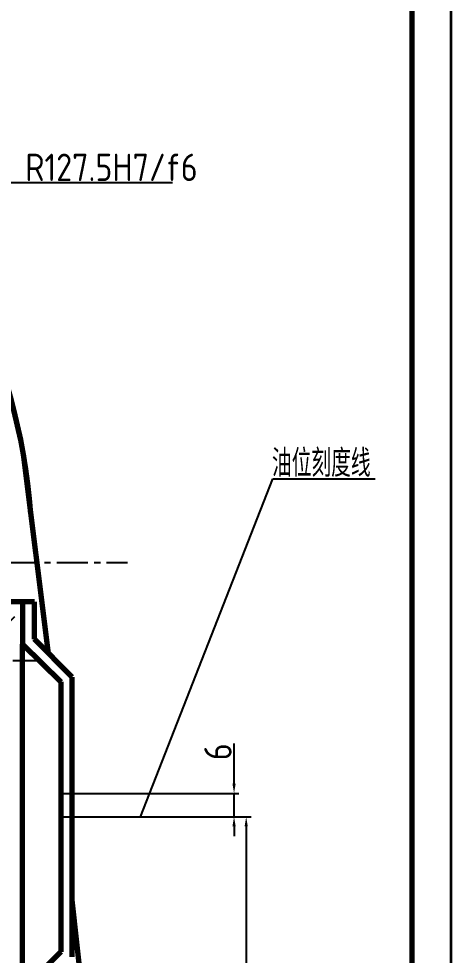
# Model space of a CAD drawing. Header units: millimetres. Extents: x -5 to 3318, y -968 to 297.
# Drawn here: x 3207.5 to 3318, y -411.6 to -172.4 of the extents above; entities that cross this region are included whole.
import ezdxf

# ---------------------------------------------------------------- set-up
doc = ezdxf.new("R2010")
doc.units = ezdxf.units.MM
doc.header["$LTSCALE"] = 0.25
doc.linetypes.add('CENTER', pattern=[50.800000000000004, 31.75, -6.35, 6.35, -6.35])
for name, color, linetype in [('中心线', 1, 'CENTER'), ('剖面线', 5, 'Continuous'), ('标注线', 6, 'Continuous')]:
    doc.layers.add(name, color=color, linetype=linetype)
doc.layers.add('粗实线', color=7, linetype='Continuous', lineweight=70)
doc.layers.add('细实线', color=7, linetype='Continuous', lineweight=35)
doc.styles.add('标注', font='gbenor.shx', dxfattribs={"height": 7, "bigfont": 'gbcbig.shx'})
doc.dimstyles.new('ISO-25', dxfattribs={"dimtxt": 7, "dimasz": 2.5, "dimexe": 1.25, "dimexo": 0.625, "dimtad": 1, "dimtxsty": '标注', "dimcen": 2.5, "dimadec": 0, "dimazin": 0, "dimtfac": 1, "dimtmove": 0, "dimatfit": 3, "dimfxl": 1, "dimarcsym": 0})

# ---------------------------------------------------------------- blocks, each defined once
blk = doc.blocks.new('*D34')
at = {"layer": 'Defpoints', "color": 0, "transparency": 16777216}
for p in [(3218.291860572212, -370.2442520900049), (3218.291860572212, -376.1826920900048), (3262.522539127746, -376.1826920900048)]:
    blk.add_point(p, dxfattribs=at)
at = {"layer": '标注线', "color": 0, "lineweight": -2, "transparency": 16777216}
for p, q in [((3262.522539127746, -367.7442520900049), (3262.522539127746, -357.4670211188761)), ((3218.916860572212, -370.2442520900049), (3263.772539127746, -370.2442520900049)), ((3262.522539127746, -376.1826920900048), (3262.522539127746, -370.2442520900049)), ((3218.916860572212, -376.1826920900048), (3263.772539127746, -376.1826920900048)), ((3262.522539127746, -378.6826920900048), (3262.522539127746, -381.1826920900048))]:
    blk.add_line(p, q, dxfattribs=at)
at = {"layer": '标注线', "color": 0, "transparency": 16777216}
for points in [[(3262.105872461079, -367.7442520900049), (3262.939205794412, -367.7442520900049), (3262.522539127746, -370.2442520900049)], [(3262.105872461079, -378.6826920900048), (3262.939205794412, -378.6826920900048), (3262.522539127746, -376.1826920900048)]]:
    blk.add_solid(points, dxfattribs=at)
at = {"layer": '标注线', "color": 0, "transparency": 16777216, "insert": (3258.397539127746, -359.577913507327), "char_height": 7, "attachment_point": 5, "rotation": 90, "style": '标注'}
blk.add_mtext('6', dxfattribs=at)
blk = doc.blocks.new('*D35')
at = {"layer": 'Defpoints', "color": 0, "transparency": 16777216}
for p in [(3218.916860572212, -376.1826920900048), (3226.556260572212, -471.0869720900049), (3265.62198860437, -471.0869720900049)]:
    blk.add_point(p, dxfattribs=at)
at = {"layer": '标注线', "color": 0, "lineweight": -2, "transparency": 16777216}
for p, q in [((3219.541860572212, -376.1826920900048), (3266.87198860437, -376.1826920900048)), ((3265.62198860437, -378.6826920900048), (3265.62198860437, -468.5869720900049)), ((3227.181260572212, -471.0869720900049), (3266.87198860437, -471.0869720900049))]:
    blk.add_line(p, q, dxfattribs=at)
at = {"layer": '标注线', "color": 0, "transparency": 16777216}
for points in [[(3265.205321937704, -378.6826920900048), (3266.038655271037, -378.6826920900048), (3265.62198860437, -376.1826920900048)], [(3265.205321937704, -468.5869720900049), (3266.038655271037, -468.5869720900049), (3265.62198860437, -471.0869720900049)]]:
    blk.add_solid(points, dxfattribs=at)
at = {"layer": '标注线', "color": 0, "transparency": 16777216, "insert": (3261.49698860437, -423.6348320900044), "char_height": 7, "attachment_point": 5, "rotation": 90, "style": '标注'}
blk.add_mtext('95', dxfattribs=at)

msp = doc.modelspace()

# ---------------------------------------------------------------- hatches: boundary and pattern name
at = {"layer": '剖面线'}
h = msp.add_hatch(dxfattribs=at)
h.set_pattern_fill('ANSI31', color=256, scale=1.491)
h.set_pattern_definition([(44.99999999999999, (1713.881380572212, -1168.325432090005), (-3.347390469128526, 3.347390469128526), [])])
edge = h.paths.add_edge_path()
edge.add_spline(control_points=[(3176.824535607769, -375.0600269131478), (3177.006787433505, -374.6908151935312), (3177.175638522435, -374.3166001047499), (3177.328004890068, -373.9362301942283)], knot_values=[15.07360305079668, 15.07360305079668, 15.07360305079668, 15.07360305079668, 15.36532639790861, 15.36532639790861, 15.36532639790861, 15.36532639790861], degree=3, periodic=0)
edge.add_spline(control_points=[(3177.328004890068, -373.9362301942283), (3177.441473753207, -373.6529646547945), (3177.545800288568, -373.3662856880578), (3177.639710773263, -373.0757177301799)], knot_values=[14.85635355497885, 14.85635355497885, 14.85635355497885, 14.85635355497885, 15.07360305079668, 15.07360305079668, 15.07360305079668, 15.07360305079668], degree=3, periodic=0)
edge.add_spline(control_points=[(3177.639710773263, -373.0757177301799), (3177.653069358699, -373.034384998243), (3177.722923351622, -372.8143673126045), (3177.786724490289, -372.5920897016506), (3177.834654097125, -372.4103224604902)], knot_values=[14.69216510718936, 14.69216510718936, 14.69216510718936, 14.69216510718936, 14.7230684292199, 14.85635355497885, 14.85635355497885, 14.85635355497885, 14.85635355497885], degree=3, periodic=0)
edge.add_spline(control_points=[(3177.834654097125, -372.4103224604902), (3177.927969581804, -372.0564347629331), (3178.006642371025, -371.6975192560844), (3178.071600813874, -371.3347777686088)], knot_values=[14.43266858860712, 14.43266858860712, 14.43266858860712, 14.43266858860712, 14.69216510718936, 14.69216510718936, 14.69216510718936, 14.69216510718936], degree=3, periodic=0)
edge.add_spline(control_points=[(3178.071600813874, -371.3347777686088), (3178.134092632991, -370.9858104222922), (3178.183891862545, -370.6333021415074), (3178.221825061798, -370.2783229791396)], knot_values=[14.1830257586727, 14.1830257586727, 14.1830257586727, 14.1830257586727, 14.43266858860712, 14.43266858860712, 14.43266858860712, 14.43266858860712], degree=3, periodic=0)
edge.add_spline(control_points=[(3178.221825061798, -370.2783229791396), (3178.26116566561, -369.9101733143898), (3178.287743393386, -369.5393660165015), (3178.302480261522, -369.1670947159245)], knot_values=[13.92412063439863, 13.92412063439863, 13.92412063439863, 13.92412063439863, 14.1830257586727, 14.1830257586727, 14.1830257586727, 14.1830257586727], degree=3, periodic=0)
edge.add_spline(control_points=[(3178.302480261522, -369.1670947159245), (3178.321305510462, -368.6915459194532), (3178.320808660812, -368.2136081406661), (3178.302911676517, -367.735769529115)], knot_values=[13.5933886653806, 13.5933886653806, 13.5933886653806, 13.5933886653806, 13.92412063439864, 13.92412063439864, 13.92412063439864, 13.92412063439864], degree=3, periodic=0)
edge.add_spline(control_points=[(3178.302911676517, -367.735769529115), (3178.28186358001, -367.1737981351997), (3178.236748672487, -366.6119639033911), (3178.170693351085, -366.0543142268035)], knot_values=[13.20442489989894, 13.20442489989894, 13.20442489989894, 13.20442489989894, 13.5933886653806, 13.5933886653806, 13.5933886653806, 13.5933886653806], degree=3, periodic=0)
edge.add_spline(control_points=[(3178.170693351085, -366.0543142268035), (3178.119191460194, -365.6195269577415), (3178.048659847986, -365.1448873008496), (3177.964565727273, -364.6756279983986), (3177.956948476026, -364.6337542113641)], knot_values=[12.87141275354939, 12.87141275354939, 12.87141275354939, 12.87141275354939, 13.17467930324547, 13.20442489989894, 13.20442489989894, 13.20442489989894, 13.20442489989894], degree=3, periodic=0)
edge.add_spline(control_points=[(3177.956948476026, -364.6337542113641), (3177.838601557242, -363.9831739019096), (3177.694734024231, -363.3426824412211), (3177.534667155257, -362.7080323031588)], knot_values=[12.40926445394978, 12.40926445394978, 12.40926445394978, 12.40926445394978, 12.87141275354939, 12.87141275354939, 12.87141275354939, 12.87141275354939], degree=3, periodic=0)
edge.add_spline(control_points=[(3177.534667155257, -362.7080323031588), (3177.173890873966, -361.2775881506644), (3176.730820195524, -359.8768185555241), (3176.312184762883, -358.4570888846507)], knot_values=[11.36762388208149, 11.36762388208149, 11.36762388208149, 11.36762388208149, 12.40926445394977, 12.40926445394977, 12.40926445394977, 12.40926445394977], degree=3, periodic=0)
edge.add_spline(control_points=[(3176.312184762883, -358.4570888846507), (3176.171846892054, -357.9811572658026), (3176.034254983152, -357.5030949687317), (3175.90342973697, -357.0210698378866)], knot_values=[11.01843791111975, 11.01843791111975, 11.01843791111975, 11.01843791111975, 11.36762388208149, 11.36762388208149, 11.36762388208149, 11.36762388208149], degree=3, periodic=0)
edge.add_spline(control_points=[(3175.90342973697, -357.0210698378866), (3175.829053347799, -356.7470303098241), (3175.610335371099, -355.9128694024569), (3175.418475698554, -355.0638605611281), (3175.309647891635, -354.4918878342019)], knot_values=[10.41697089317517, 10.41697089317517, 10.41697089317517, 10.41697089317517, 10.61548908769466, 11.01843791111975, 11.01843791111975, 11.01843791111975, 11.01843791111975], degree=3, periodic=0)
edge.add_spline(control_points=[(3175.309647891635, -354.4918878342019), (3175.226785364507, -354.0563823605277), (3175.155348036803, -353.6190304545269), (3175.098713963467, -353.1813679161691)], knot_values=[10.11016182702402, 10.11016182702402, 10.11016182702402, 10.11016182702402, 10.41697089317517, 10.41697089317517, 10.41697089317517, 10.41697089317517], degree=3, periodic=0)
edge.add_spline(control_points=[(3175.098713963467, -353.1813679161691), (3175.048711759175, -352.7949558083218), (3175.010248866577, -352.4083015588819), (3174.985650166856, -352.0224621525684)], knot_values=[9.83928020575723, 9.83928020575723, 9.83928020575723, 9.83928020575723, 10.11016182702402, 10.11016182702402, 10.11016182702402, 10.11016182702402], degree=3, periodic=0)
edge.add_spline(control_points=[(3174.985650166856, -352.0224621525684), (3174.964043780365, -351.6835582498795), (3174.953133718386, -351.3452830045228), (3174.954495453072, -351.0083526896562)], knot_values=[9.601350027782257, 9.601350027782257, 9.601350027782257, 9.601350027782257, 9.839280205757232, 9.839280205757232, 9.839280205757232, 9.839280205757232], degree=3, periodic=0)
edge.add_spline(control_points=[(3174.954495453072, -351.0083526896562), (3174.955528973864, -350.7526314469186), (3174.963631553353, -350.4976849393594), (3174.979491987966, -350.2438263216048)], knot_values=[9.420767283778853, 9.420767283778853, 9.420767283778853, 9.420767283778853, 9.601350027782255, 9.601350027782255, 9.601350027782255, 9.601350027782255], degree=3, periodic=0)
edge.add_spline(control_points=[(3174.979491987966, -350.2438263216048), (3175.000480558183, -349.9078878965563), (3175.03597378786, -349.5649747223686), (3175.087466698454, -349.2248341016523), (3175.088810831121, -349.2160278973513)], knot_values=[9.175444204260325, 9.175444204260325, 9.175444204260325, 9.175444204260325, 9.414414553772414, 9.420767283778853, 9.420767283778853, 9.420767283778853, 9.420767283778853], degree=3, periodic=0)
edge.add_spline(control_points=[(3175.088810831121, -349.2160278973513), (3175.123745635925, -348.9871494272764), (3175.165911849117, -348.7595275967192), (3175.214891479441, -348.5331815344073)], knot_values=[9.01033298551305, 9.01033298551305, 9.01033298551305, 9.01033298551305, 9.175444204260323, 9.175444204260323, 9.175444204260323, 9.175444204260323], degree=3, periodic=0)
edge.add_spline(control_points=[(3175.214891479441, -348.5331815344073), (3175.341491022472, -347.948136121316), (3175.513610145733, -347.3716139549125), (3175.724030845493, -346.8039453560492)], knot_values=[8.58356363864933, 8.58356363864933, 8.58356363864933, 8.58356363864933, 9.010332985513053, 9.010332985513053, 9.010332985513053, 9.010332985513053], degree=3, periodic=0)
edge.add_spline(control_points=[(3175.724030845493, -346.8039453560492), (3175.842660398191, -346.483909009619), (3175.973463732728, -346.1666866831213), (3176.115147456422, -345.8523375666854)], knot_values=[8.342962515366999, 8.342962515366999, 8.342962515366999, 8.342962515366999, 8.583563638649332, 8.583563638649332, 8.583563638649332, 8.583563638649332], degree=3, periodic=0)
edge.add_spline(control_points=[(3176.115147456422, -345.8523375666854), (3176.273144830298, -345.5017938797866), (3176.444672404952, -345.1548231449626), (3176.627936603005, -344.8115074425265)], knot_values=[8.074658262491583, 8.074658262491583, 8.074658262491583, 8.074658262491583, 8.342962515366999, 8.342962515366999, 8.342962515366999, 8.342962515366999], degree=3, periodic=0)
edge.add_spline(control_points=[(3176.627936603005, -344.8115074425265), (3176.817800939666, -344.4558274526511), (3177.020262495931, -344.1040705029965), (3177.233326848158, -343.7563278652968)], knot_values=[7.796691209807813, 7.796691209807813, 7.796691209807813, 7.796691209807813, 8.074658262491582, 8.074658262491582, 8.074658262491582, 8.074658262491582], degree=3, periodic=0)
edge.add_spline(control_points=[(3177.233326848158, -343.7563278652968), (3177.317828485802, -343.6184126201733), (3177.560858828793, -343.2312201576794), (3177.816165616509, -342.8490956587096), (3177.983925864531, -342.6039889032913)], knot_values=[7.485766538824896, 7.485766538824896, 7.485766538824896, 7.485766538824896, 7.596008683592395, 7.796691209807812, 7.796691209807812, 7.796691209807812, 7.796691209807812], degree=3, periodic=0)
edge.add_spline(control_points=[(3177.983925864531, -342.6039889032913), (3178.158518841907, -342.3488991623788), (3178.336334747312, -342.0954674885568), (3178.514962839714, -341.8430395988631)], knot_values=[7.276910387428235, 7.276910387428235, 7.276910387428235, 7.276910387428235, 7.485766538824898, 7.485766538824898, 7.485766538824898, 7.485766538824898], degree=3, periodic=0)
edge.add_spline(control_points=[(3178.514962839714, -341.8430395988631), (3178.861694126119, -341.3530570561354), (3179.21148556153, -340.8668565599188), (3179.546706006873, -340.3796529616827)], knot_values=[6.871504042472154, 6.871504042472154, 6.871504042472154, 6.871504042472154, 7.276910387428235, 7.276910387428235, 7.276910387428235, 7.276910387428235], degree=3, periodic=0)
edge.add_spline(control_points=[(3179.546706006873, -340.3796529616827), (3179.754829700092, -340.077169585078), (3179.957336824129, -339.7742995503352), (3180.15000795228, -339.4698976913136)], knot_values=[6.619804998041432, 6.619804998041432, 6.619804998041432, 6.619804998041432, 6.871504042472152, 6.871504042472152, 6.871504042472152, 6.871504042472152], degree=3, periodic=0)
edge.add_spline(control_points=[(3180.15000795228, -339.4698976913136), (3180.336485161666, -339.1752816284582), (3180.513748617735, -338.8792306472486), (3180.677972885639, -338.5807065122151)], knot_values=[6.376197479568896, 6.376197479568896, 6.376197479568896, 6.376197479568896, 6.619804998041432, 6.619804998041432, 6.619804998041432, 6.619804998041432], degree=3, periodic=0)
edge.add_spline(control_points=[(3180.677972885639, -338.5807065122151), (3180.807025358612, -338.3461170793606), (3180.928025742967, -338.1100004000625), (3181.039117654776, -337.8718526456801)], knot_values=[6.184763210473254, 6.184763210473254, 6.184763210473254, 6.184763210473254, 6.376197479568897, 6.376197479568897, 6.376197479568897, 6.376197479568897], degree=3, periodic=0)
edge.add_spline(control_points=[(3181.039117654776, -337.8718526456801), (3181.135478244284, -337.6652844299699), (3181.224383952617, -337.4571880853441), (3181.304623292597, -337.247234810239)], knot_values=[6.018714047022528, 6.018714047022528, 6.018714047022528, 6.018714047022528, 6.184763210473254, 6.184763210473254, 6.184763210473254, 6.184763210473254], degree=3, periodic=0)
edge.add_spline(control_points=[(3181.304623292597, -337.247234810239), (3181.366611878436, -337.0850362350853), (3181.423428138075, -336.9217293929185), (3181.474513483045, -336.75716268101)], knot_values=[5.890433420279844, 5.890433420279844, 5.890433420279844, 5.890433420279844, 6.018714047022528, 6.018714047022528, 6.018714047022528, 6.018714047022528], degree=3, periodic=0)
edge.add_spline(control_points=[(3181.474513483045, -336.75716268101), (3181.523154046501, -336.6004716065364), (3181.566599096481, -336.4426383635613), (3181.604366464564, -336.283532090005)], knot_values=[5.768291894783251, 5.768291894783251, 5.768291894783251, 5.768291894783251, 5.890433420279784, 5.890433420279844, 5.890433420279844, 5.890433420279844], degree=3, periodic=0)
edge.add_spline(control_points=[(3181.604366464564, -336.2835320900049), (3181.607378752468, -336.2708419310718), (3181.610354921801, -336.2581436737551), (3181.613295272954, -336.2454373470897)], knot_values=[5.758550007576385, 5.758550007576445, 5.758550007576445, 5.758550007576445, 5.768291894783311, 5.768291894783311, 5.768291894783311, 5.768291894783311], degree=3, periodic=0)
edge.add_spline(control_points=[(3181.613295272954, -336.2454373470897), (3181.652522928938, -336.0759203794379), (3181.685375443325, -335.9049671791709), (3181.71256610818, -335.7326466917809)], knot_values=[5.628582061527578, 5.628582061527578, 5.628582061527578, 5.628582061527578, 5.758550007576384, 5.758550007576384, 5.758550007576384, 5.758550007576384], degree=3, periodic=0)
edge.add_spline(control_points=[(3181.71256610818, -335.7326466917809), (3181.733292194535, -335.601295387145), (3181.750728603754, -335.4691496542642), (3181.765191243251, -335.3362400281659)], knot_values=[5.529513984754142, 5.529513984754142, 5.529513984754142, 5.529513984754142, 5.628582061527578, 5.628582061527578, 5.628582061527578, 5.628582061527578], degree=3, periodic=0)
edge.add_spline(control_points=[(3181.765191243251, -335.3362400281659), (3181.784042860339, -335.1629963143183), (3181.797841941235, -334.9884547198374), (3181.807288107149, -334.8126828688168)], knot_values=[5.400381716100617, 5.400381716100617, 5.400381716100617, 5.400381716100617, 5.529513984754142, 5.529513984754142, 5.529513984754142, 5.529513984754142], degree=3, periodic=0)
edge.add_spline(control_points=[(3181.807288107149, -334.8126828688168), (3181.818153963245, -334.6104937842422), (3181.823260158052, -334.4066768569469), (3181.823671540763, -334.2013350132863)], knot_values=[5.25184180463883, 5.25184180463883, 5.25184180463883, 5.25184180463883, 5.400381716100616, 5.400381716100616, 5.400381716100616, 5.400381716100616], degree=3, periodic=0)
edge.add_spline(control_points=[(3181.823671540763, -334.2013350132863), (3181.824413821876, -333.8308251020611), (3181.809871190356, -333.4553505164371), (3181.786299048212, -333.0755158920133)], knot_values=[4.98382283476897, 4.98382283476897, 4.98382283476897, 4.98382283476897, 5.251841804638832, 5.251841804638832, 5.251841804638832, 5.251841804638832], degree=3, periodic=0)
edge.add_spline(control_points=[(3181.786299048212, -333.0755158920133), (3181.760951773856, -332.6670773047875), (3181.725163822944, -332.2535972754742), (3181.686712907658, -331.835827583361)], knot_values=[4.695620331984137, 4.695620331984137, 4.695620331984137, 4.695620331984137, 4.98382283476897, 4.98382283476897, 4.98382283476897, 4.98382283476897], degree=3, periodic=0)
edge.add_spline(control_points=[(3181.686712907658, -331.835827583361), (3181.616805601409, -331.0762837964027), (3181.538095975685, -330.3025607050553), (3181.497325194604, -329.5191762238705)], knot_values=[4.171641631497643, 4.171641631497643, 4.171641631497643, 4.171641631497643, 4.695620331984136, 4.695620331984136, 4.695620331984136, 4.695620331984136], degree=3, periodic=0)
edge.add_spline(control_points=[(3181.497325194604, -329.5191762238705), (3181.485605203707, -329.2939840949787), (3181.472103728213, -328.9385716291606), (3181.469102367528, -328.5814499891305), (3181.469529998629, -328.4513457241675)], knot_values=[3.934758366596714, 3.934758366596714, 3.934758366596714, 3.934758366596714, 4.085381568728801, 4.171641631497644, 4.171641631497644, 4.171641631497644, 4.171641631497644], degree=3, periodic=0)
edge.add_spline(control_points=[(3181.469529998629, -328.4513457241675), (3181.470555659776, -328.1392943108967), (3181.48032862054, -327.8268983451837), (3181.500618089357, -327.516458521961)], knot_values=[3.727866036791341, 3.727866036791341, 3.727866036791341, 3.727866036791341, 3.934758366596713, 3.934758366596713, 3.934758366596713, 3.934758366596713], degree=3, periodic=0)
edge.add_spline(control_points=[(3181.500618089357, -327.516458521961), (3181.518999453899, -327.2352137239559), (3181.546012307026, -326.9555744419157), (3181.582972177092, -326.6792514010242)], knot_values=[3.540430704233455, 3.540430704233455, 3.540430704233455, 3.540430704233455, 3.727866036791342, 3.727866036791342, 3.727866036791342, 3.727866036791342], degree=3, periodic=0)
edge.add_spline(control_points=[(3181.582972177092, -326.6792514010242), (3181.614889791611, -326.4406257704177), (3181.654225508746, -326.2044732648975), (3181.701826556263, -325.9718956272544)], knot_values=[3.378566263666775, 3.378566263666775, 3.378566263666775, 3.378566263666775, 3.540430704233454, 3.540430704233454, 3.540430704233454, 3.540430704233454], degree=3, periodic=0)
edge.add_spline(control_points=[(3181.701826556263, -325.9718956272544), (3181.736389013478, -325.8030242458594), (3181.775308960903, -325.6360375382831), (3181.818910711634, -325.4713572442594)], knot_values=[3.261038749180803, 3.261038749180803, 3.261038749180803, 3.261038749180803, 3.378566263666776, 3.378566263666776, 3.378566263666776, 3.378566263666776], degree=3, periodic=0)
edge.add_spline(control_points=[(3181.818910711634, -325.4713572442594), (3181.85655494105, -325.329178027493), (3181.897688983268, -325.1887180097227), (3181.942521550537, -325.0502486022774)], knot_values=[3.159569596133719, 3.159569596133719, 3.159569596133719, 3.159569596133719, 3.261038749180803, 3.261038749180803, 3.261038749180803, 3.261038749180803], degree=3, periodic=0)
edge.add_spline(control_points=[(3181.942521550537, -325.0502486022774), (3181.999349937662, -324.8747290286535), (3182.062120863336, -324.7024078323366), (3182.131259400147, -324.533837781635)], knot_values=[3.030950410081107, 3.030950410081107, 3.030950410081107, 3.030950410081107, 3.159569596133718, 3.159569596133718, 3.159569596133718, 3.159569596133718], degree=3, periodic=0)
edge.add_spline(control_points=[(3182.131259400147, -324.533837781635), (3182.185055182724, -324.4026756510085), (3182.242706038463, -324.2737845354413), (3182.304412205703, -324.147424826715)], knot_values=[2.930873519720544, 2.930873519720544, 2.930873519720544, 2.930873519720544, 3.030950410081108, 3.030950410081108, 3.030950410081108, 3.030950410081108], degree=3, periodic=0)
edge.add_spline(control_points=[(3182.304412205703, -324.147424826715), (3182.364287622413, -324.0248140642312), (3182.42798128748, -323.9045867290145), (3182.49567614027, -323.7869807170997)], knot_values=[2.833765794815335, 2.833765794815335, 2.833765794815335, 2.833765794815335, 2.930873519720544, 2.930873519720544, 2.930873519720544, 2.930873519720544], degree=3, periodic=0)
edge.add_spline(control_points=[(3182.49567614027, -323.7869807170997), (3182.565492058603, -323.6656897860313), (3182.639563829176, -323.5471870182329), (3182.718092131756, -323.4317333795212)], knot_values=[2.73361541835131, 2.73361541835131, 2.73361541835131, 2.73361541835131, 2.833765794815335, 2.833765794815335, 2.833765794815335, 2.833765794815335], degree=3, periodic=0)
edge.add_spline(control_points=[(3182.874902032523, -323.2132078628199), (3182.934201507541, -323.134854429105), (3182.995768123402, -323.0580914112955), (3183.059671648684, -322.9830095370976)], knot_values=[2.598897145880499, 2.598897145880499, 2.598897145880499, 2.598897145880499, 2.669318551234864, 2.669318551234864, 2.669318551234864, 2.669318551234864], degree=3, periodic=0)
edge.add_line((3183.124070551944, -322.8934932856142), (3183.125110829025, -322.9030153947649))
edge.add_spline(control_points=[(3183.125560572212, -322.9071320900046), (3183.182015237789, -322.8434097299955), (3183.240223633698, -322.7809592049391), (3183.300071921552, -322.7197999936481)], knot_values=[2.514293644924961, 2.514293644925008, 2.514293644925008, 2.514293644925008, 2.57499180443779, 2.57499180443779, 2.57499180443779, 2.57499180443779], degree=3, periodic=0)
edge.add_spline(control_points=[(3183.496864602251, -322.5286891729809), (3183.580826297447, -322.451142117064), (3183.667466960076, -322.3759097338265), (3183.756519851256, -322.3030376647865)], knot_values=[2.36898719048788, 2.36898719048788, 2.36898719048788, 2.36898719048788, 2.449606929795862, 2.449606929795862, 2.449606929795862, 2.449606929795862], degree=3, periodic=0)
edge.add_spline(control_points=[(3183.756519851256, -322.3030376647865), (3183.863745069063, -322.2152951628719), (3183.974467453134, -322.1309745635704), (3184.088221381926, -322.0501555390846)], knot_values=[2.271916011862269, 2.271916011862269, 2.271916011862269, 2.271916011862269, 2.36898719048788, 2.36898719048788, 2.36898719048788, 2.36898719048788], degree=3, periodic=0)
edge.add_spline(control_points=[(3184.088221381926, -322.0501555390846), (3184.183157781271, -321.982705849525), (3184.280205707822, -321.917695071863), (3184.379094496568, -321.8551695194146)], knot_values=[2.190902650155141, 2.190902650155141, 2.190902650155141, 2.190902650155141, 2.271916011862269, 2.271916011862269, 2.271916011862269, 2.271916011862269], degree=3, periodic=0)
edge.add_spline(control_points=[(3184.379094496568, -321.8551695194146), (3184.499599127483, -321.7789766696886), (3184.622837356333, -321.7064742681303), (3184.748319401867, -321.6377461208947)], knot_values=[2.092180789209681, 2.092180789209681, 2.092180789209681, 2.092180789209681, 2.190902650155141, 2.190902650155141, 2.190902650155141, 2.190902650155141], degree=3, periodic=0)
edge.add_spline(control_points=[(3184.748319401867, -321.6377461208947), (3184.890217247531, -321.5600268265722), (3185.03498439213, -321.4871338908339), (3185.181912588586, -321.4191885013827)], knot_values=[1.980543946438678, 1.980543946438678, 1.980543946438678, 1.980543946438678, 2.092180789209681, 2.092180789209681, 2.092180789209681, 2.092180789209681], degree=3, periodic=0)
edge.add_spline(control_points=[(3185.181912588586, -321.4191885013827), (3185.340020151947, -321.3460733320222), (3185.500630135204, -321.2786872423359), (3185.662860012807, -321.2171812407037)], knot_values=[1.860412959891833, 1.860412959891833, 1.860412959891833, 1.860412959891833, 1.980543946438678, 1.980543946438678, 1.980543946438678, 1.980543946438678], degree=3, periodic=0)
edge.add_spline(control_points=[(3185.662860012807, -321.2171812407037), (3185.767894342396, -321.1773597124953), (3185.944221348716, -321.1150497337613), (3186.121771144555, -321.0597112243663), (3186.193054738423, -321.0385813260153)], knot_values=[1.730681758748708, 1.730681758748708, 1.730681758748708, 1.730681758748708, 1.808459525836678, 1.860412959891833, 1.860412959891833, 1.860412959891833, 1.860412959891833], degree=3, periodic=0)
edge.add_spline(control_points=[(3186.193054738423, -321.0385813260153), (3186.400550120315, -320.977075499925), (3186.609572801096, -320.9243096335813), (3186.819731822746, -320.878149064999)], knot_values=[1.579453445827762, 1.579453445827762, 1.579453445827762, 1.579453445827762, 1.730681758748708, 1.730681758748708, 1.730681758748708, 1.730681758748708], degree=3, periodic=0)
edge.add_spline(control_points=[(3187.652037679636, -320.7257294893624), (3187.373234641811, -320.7683778655662), (3187.095504900217, -320.8175766377211), (3186.819731822746, -320.878149064999)], knot_values=[1.381009919933923, 1.381009919933923, 1.381009919933923, 1.381009919933923, 1.579453445827762, 1.579453445827762, 1.579453445827762, 1.579453445827762], degree=3, periodic=0)
edge.add_spline(control_points=[(3186.819731822746, -320.878149064999), (3186.609572801096, -320.9243096335813), (3186.400550120315, -320.977075499925), (3186.193054738423, -321.0385813260153)], knot_values=[1.579453445827762, 1.579453445827762, 1.579453445827762, 1.579453445827762, 1.730681758748708, 1.730681758748708, 1.730681758748708, 1.730681758748708], degree=3, periodic=0)
edge.add_spline(control_points=[(3186.193054738423, -321.0385813260153), (3186.121771144555, -321.0597112243663), (3185.944221348716, -321.1150497337613), (3185.767894342396, -321.1773597124953), (3185.662860012807, -321.2171812407037)], knot_values=[1.730681758748708, 1.730681758748708, 1.730681758748708, 1.730681758748708, 1.782635192803863, 1.860412959891833, 1.860412959891833, 1.860412959891833, 1.860412959891833], degree=3, periodic=0)
edge.add_spline(control_points=[(3185.662860012807, -321.2171812407037), (3185.500630135204, -321.2786872423359), (3185.340020151947, -321.3460733320222), (3185.181912588586, -321.4191885013827)], knot_values=[1.860412959891833, 1.860412959891833, 1.860412959891833, 1.860412959891833, 1.980543946438678, 1.980543946438678, 1.980543946438678, 1.980543946438678], degree=3, periodic=0)
edge.add_spline(control_points=[(3185.181912588586, -321.4191885013827), (3185.03498439213, -321.4871338908339), (3184.890217247531, -321.5600268265722), (3184.748319401867, -321.6377461208947)], knot_values=[1.980543946438678, 1.980543946438678, 1.980543946438678, 1.980543946438678, 2.092180789209681, 2.092180789209681, 2.092180789209681, 2.092180789209681], degree=3, periodic=0)
edge.add_spline(control_points=[(3184.748319401867, -321.6377461208947), (3184.622837356333, -321.7064742681303), (3184.499599127483, -321.7789766696886), (3184.379094496568, -321.8551695194146)], knot_values=[2.092180789209681, 2.092180789209681, 2.092180789209681, 2.092180789209681, 2.190902650155141, 2.190902650155141, 2.190902650155141, 2.190902650155141], degree=3, periodic=0)
edge.add_spline(control_points=[(3184.379094496568, -321.8551695194146), (3184.280205707822, -321.917695071863), (3184.183157781271, -321.982705849525), (3184.088221381926, -322.0501555390846)], knot_values=[2.190902650155141, 2.190902650155141, 2.190902650155141, 2.190902650155141, 2.271916011862269, 2.271916011862269, 2.271916011862269, 2.271916011862269], degree=3, periodic=0)
edge.add_spline(control_points=[(3184.088221381926, -322.0501555390846), (3183.974467453134, -322.1309745635704), (3183.863745069063, -322.2152951628719), (3183.756519851256, -322.3030376647865)], knot_values=[2.271916011862269, 2.271916011862269, 2.271916011862269, 2.271916011862269, 2.36898719048788, 2.36898719048788, 2.36898719048788, 2.36898719048788], degree=3, periodic=0)
edge.add_spline(control_points=[(3183.756519851256, -322.3030376647865), (3183.667466960076, -322.3759097338265), (3183.580826297447, -322.451142117064), (3183.496864602251, -322.5286891729809)], knot_values=[2.36898719048788, 2.36898719048788, 2.36898719048788, 2.36898719048788, 2.449606929795862, 2.449606929795862, 2.449606929795862, 2.449606929795862], degree=3, periodic=0)
edge.add_spline(control_points=[(3183.496864602251, -322.5286891729809), (3183.42949640799, -322.5909104646678), (3183.363852918841, -322.654621930424), (3183.300071921552, -322.7197999936481)], knot_values=[2.449606929795862, 2.449606929795862, 2.449606929795862, 2.449606929795862, 2.514293644924961, 2.514293644924961, 2.514293644924961, 2.514293644924961], degree=3, periodic=0)
edge.add_spline(control_points=[(3183.300071921552, -322.7197999936481), (3183.240223633698, -322.7809592049391), (3183.182015237789, -322.8434097299955), (3183.125560572212, -322.9071320900046)], knot_values=[2.514293644924961, 2.514293644924961, 2.514293644924961, 2.514293644924961, 2.574991804437744, 2.574991804437744, 2.574991804437744, 2.574991804437791], degree=3, periodic=0)
edge.add_line((3183.125560572212, -322.9071320900046), (3184.044723658018, -331.3206320900049))
edge.add_line((3184.044723658019, -331.3206320900049), (3206.572600572213, -331.3206320900049))
edge.add_line((3206.572600572212, -331.3206320900049), (3206.572600572212, -321.2542520900049))
edge.add_line((3206.572600572212, -321.2542520900049), (3193.571080572212, -321.2542520900049))
edge.add_arc((3051.704560572212, -311.2602920900049), 142.2181026922805, 355.9703860256869, 360)
edge.add_line((3193.922663264493, -311.2602920900049), (3179.094791512815, -311.2602920900049))
edge.add_arc((3051.704560572212, -311.2602920900049), 127.3902309406032, -85.94234744913871, 0, ccw=False)
edge.add_line((3060.718720572213, -438.3312008716557), (3060.718720572213, -443.6610920900048))
edge.add_line((3060.718720572213, -443.6610920900048), (3060.718720572213, -448.6197320900048))
edge.add_line((3060.718720572213, -448.6197320900048), (3051.704560572213, -448.6197320900048))
edge.add_line((3051.704560572212, -448.6197320900048), (3051.704560572212, -468.6076520900049))
edge.add_line((3051.704560572212, -468.6076520900049), (3146.681260572213, -468.6076520900049))
edge.add_line((3146.681260572213, -468.6076520900049), (3146.681260572213, -471.0869720900048))
edge.add_line((3146.681260572213, -471.0869720900049), (3226.556260572213, -471.0869720900049))
edge.add_line((3226.556260572212, -471.0869720900049), (3226.556260572212, -464.0963120900049))
edge.add_line((3226.556260572212, -464.0963120900049), (3226.556260572212, -459.0652520900049))
edge.add_line((3226.556260572212, -459.0652520900048), (3213.256540572212, -459.0652520900048))
edge.add_line((3213.256540572212, -459.0652520900048), (3206.572600572212, -459.0652520900048))
edge.add_line((3206.572600572212, -459.0652520900048), (3206.572600572212, -457.1099120900049))
edge.add_line((3206.572600572212, -457.1099120900049), (3193.100969322733, -457.1099120900049))
edge.add_arc((3188.269056123993, -450.0925753558981), 8.520000000000021, 269.90139844035326, 304.55005254643964, ccw=False)
edge.add_line((3188.254393876954, -458.6125627396043), (3104.478397432029, -458.4683906533658))
edge.add_arc((3104.493059679069, -449.9484032696596), 8.51999999999997, 113.24707128101701, 269.90139844035326, ccw=False)
edge.add_spline(control_points=[(3101.159194861077, -442.1077562698672), (3109.671896195806, -438.4881320874906), (3125.608854601949, -431.4933070541639), (3146.03943173393, -415.3841931654648), (3162.458492994554, -398.5099775098224), (3170.445666524795, -385.4821505246875), (3173.942689004193, -379.6840569885745)], knot_values=[0.6129557029054922, 0.6129557029054922, 0.6129557029054922, 0.6129557029054922, 7.095510828506797, 12.82686414523783, 18.81066511117911, 23.56570593852113, 23.56570593852113, 23.56570593852113, 23.56570593852113], degree=3, periodic=0)
edge.add_arc((3181.238424671662, -384.0843570999773), 8.520000000000076, 141.9158495340905, 148.9044282047709, ccw=False)
edge.add_spline(control_points=[(3174.532284275099, -378.8290663390604), (3174.782990654461, -378.4628608369283), (3175.030901956492, -378.0956117501098), (3175.272431976782, -377.7259801145727)], knot_values=[16.08707759323963, 16.08707759323963, 16.08707759323963, 16.08707759323963, 16.39384706581308, 16.39384706581308, 16.39384706581308, 16.39384706581308], degree=3, periodic=0)
edge.add_spline(control_points=[(3175.272431976782, -377.7259801145727), (3175.571821262454, -377.2678020744594), (3175.861405760474, -376.8059632675609), (3176.134355317572, -376.3379135521374)], knot_values=[15.70682054217289, 15.70682054217289, 15.70682054217289, 15.70682054217289, 16.08707759323963, 16.08707759323963, 16.08707759323963, 16.08707759323963], degree=3, periodic=0)
edge.add_spline(control_points=[(3176.134355317572, -376.3379135521374), (3176.379480753556, -375.9175762129787), (3176.611189874949, -375.492229688452), (3176.824535607769, -375.0600269131478)], knot_values=[15.36532639790861, 15.36532639790861, 15.36532639790861, 15.36532639790861, 15.7068205421729, 15.7068205421729, 15.7068205421729, 15.7068205421729], degree=3, periodic=0)

# ---------------------------------------------------------------- linework, layer by layer
at = {"layer": '中心线'}
for p, q in [((2823.573040572212, -311.2602920900049), (3235.348900572213, -311.2602920900049)), ((3180.646240572212, -336.2835320900049), (3212.958340572213, -336.2835320900049))]:
    msp.add_line(p, q, dxfattribs=at)
at = {"layer": '标注线'}
for p, q in [((3198.050308049309, -214.2086764840014), (3228.117709672845, -214.2086764840014)), ((3228.117709672845, -214.2086764840014), (3246.769936763008, -214.2086764840014)), ((3238.654660572212, -376.1826920900048), (3272.393860572212, -289.8452720900049)), ((3272.393860572212, -289.8452720900049), (3298.55270154952, -289.845272090005))]:
    msp.add_line(p, q, dxfattribs=at)
at = {"layer": '粗实线'}
for p, q in [((3215.188656631373, -334.5307481491652), (3208.728053121732, -283.6089262922546)), ((3211.531240572212, -321.2542520900049), (3193.571080572213, -321.2542520900049)), ((3208.523680572212, -321.2542520900049), (3208.523680572212, -332.1470720900048)), ((3211.531240572212, -330.8733320900049), (3211.531240572212, -321.2542520900049)), ((3208.523680572212, -332.1470720900048), (3218.291860572212, -341.7661520900049)), ((3208.523680572212, -431.1111320900048), (3208.523680572212, -332.1470720900048)), ((3221.222740572212, -340.5648320900049), (3211.531240572212, -330.8733320900049)), ((3218.291860572212, -341.7661520900049), (3218.291860572212, -410.6716520900048)), ((3221.222740572212, -411.9496520900049), (3221.222740572212, -340.5648320900049)), ((3225.282520572212, -434.1911120900049), (3221.222740572212, -397.5379758492677)), ((3218.291860572212, -410.6716520900048), (3208.523680572212, -420.3631520900049))]:
    msp.add_line(p, q, dxfattribs=at)
msp.add_lwpolyline([(2153.795360691392, -815.7621093918528), (3307.978362893858, -815.7621093918528), (3307.978362893858, 5.237890608147268), (2153.795360691392, 5.237890608147156)], dxfattribs=at)
msp.add_arc((3051.704560572212, -311.2602920900049), 159.4395661149704, 4.474090137168019, 173.9402723820782, dxfattribs=at)
at = {"layer": '细实线'}
msp.add_lwpolyline([(2128.978362893858, -825.7621093918528), (3317.978362893858, -825.7621093918528), (3317.978362893858, 15.23789060814715), (2128.978362893858, 15.23789060814715)], close=True, dxfattribs=at)

# ---------------------------------------------------------------- texts
at = {"layer": '标注线', "char_height": 6.999999999999999, "attachment_point": 1, "style": '标注'}
for s, width, insert in [('R127.5H7/f6', 59.39260948363881, (3209.199386004167, -206.8149800719782)), ('油位刻度线', 72.21057741795084, (3272.19647418786, -282.3800197296047))]:
    msp.add_mtext_dynamic_manual_height_columns(s, width=width, gutter_width=35, heights=[0], dxfattribs=dict(at, insert=insert))

# ---------------------------------------------------------------- dimensions: what is measured, and where the dimension line sits
at = {"layer": '标注线'}
dim = msp.add_linear_dim(base=(3262.522539127746, -376.1826920900048), p1=(3218.291860572212, -370.2442520900049), p2=(3218.291860572212, -376.1826920900048), angle=90, text='6', dimstyle='ISO-25', dxfattribs=at)
dim.commit()
dim.dimension.update_dxf_attribs({"geometry": '*D34', "text_midpoint": (3262.522539127746, -359.577913507327), "dimtype": 160})
dim = msp.add_linear_dim(base=(3265.62198860437, -471.0869720900049), p1=(3218.916860572212, -376.1826920900048), p2=(3226.556260572212, -471.0869720900049), angle=90, text='95', dimstyle='ISO-25', dxfattribs=at)
dim.commit()
dim.dimension.update_dxf_attribs({"geometry": '*D35', "text_midpoint": (3261.49698860437, -423.6348320900044)})

doc.saveas('drawing.dxf')
